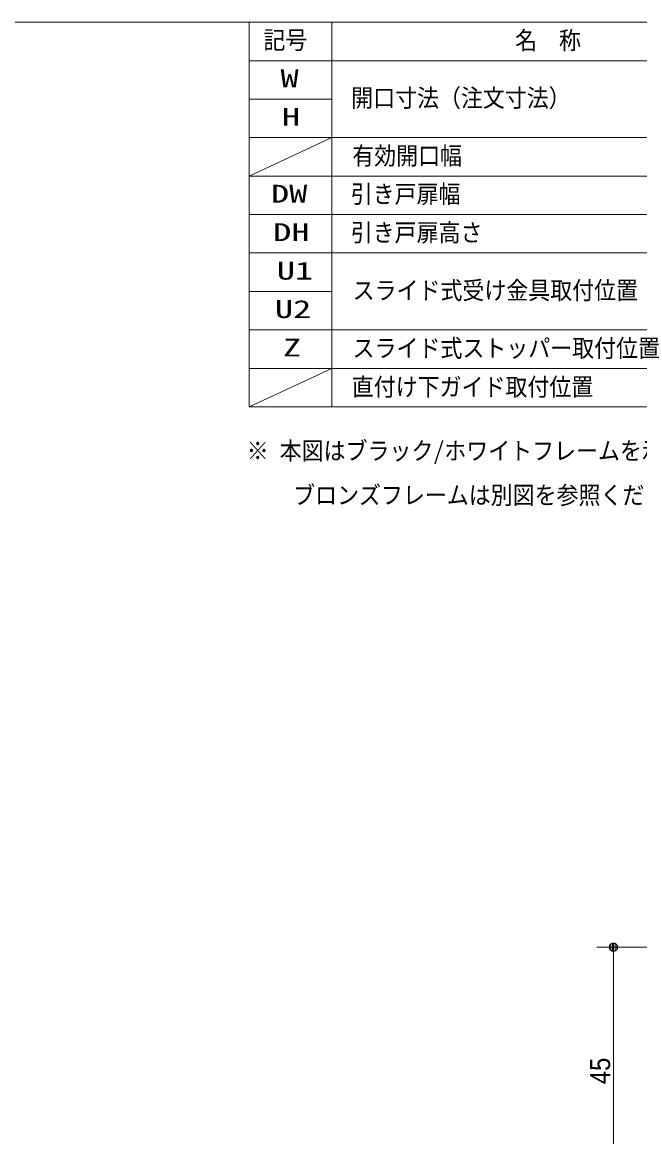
# Model space of a CAD drawing. Units: millimetres, scale not verified. Extents: x -6062 to 6062, y -3045 to 3045.
# Drawn here: x -501 to 623, y 741 to 2770 of the extents above; entities that cross this region are included whole.
import ezdxf
from ezdxf.enums import TextEntityAlignment as Align

# ---------------------------------------------------------------- set-up
doc = ezdxf.new("R2010")
doc.units = ezdxf.units.MM
doc.header["$LTSCALE"] = 20
for name, color, linetype, lineweight in [('0-0_1図面枠', 7, 'Continuous', 9), ('0-3_2寸法-1', 7, 'Continuous', 9), ('0-4_0', 7, 'Continuous', 9)]:
    doc.layers.add(name, color=color, linetype=linetype, lineweight=lineweight)
doc.styles.add('ＭＳ ゴシック', font='')
doc.styles.add('ＭＳ Ｐゴシック', font='')
doc.styles.get('ＭＳ ゴシック').set_extended_font_data('MS Gothic')
doc.styles.get('ＭＳ Ｐゴシック').set_extended_font_data('MS PGothic')

# ---------------------------------------------------------------- blocks, each defined once
blk = doc.blocks.new('_Dot')
at = {"layer": '0-4_0'}
for p, q in [((-10, 0), (-20, 0)), ((9.78, 2), (-9.78, 2)), ((7.99, 6), (-7.99, 6)), ((9.16, -3.98), (-9.16, -3.98)), ((6, -7.98), (-6, -7.98))]:
    blk.add_line(p, q, dxfattribs=at)
for points in [[(10, 0), (9.92, 1.25), (9.69, 2.49), (9.3, 3.68), (8.76, 4.82), (8.09, 5.88), (7.29, 6.85), (6.37, 7.71), (5.36, 8.44), (4.26, 9.05), (3.09, 9.51), (1.87, 9.82), (0.63, 9.98), (-0.63, 9.98), (-1.87, 9.82), (-3.09, 9.51), (-4.26, 9.05), (-5.36, 8.44), (-6.37, 7.71), (-7.29, 6.85), (-8.09, 5.88), (-8.76, 4.82), (-9.3, 3.68), (-9.69, 2.49), (-9.92, 1.25), (-10, 0), (0, 0)], [(-10, 0), (-9.92, -1.25), (-9.69, -2.49), (-9.3, -3.68), (-8.76, -4.82), (-8.09, -5.88), (-7.29, -6.85), (-6.37, -7.71), (-5.36, -8.44), (-4.26, -9.05), (-3.09, -9.51), (-1.87, -9.82), (-0.63, -9.98), (0.63, -9.98), (1.87, -9.82), (3.09, -9.51), (4.26, -9.05), (5.36, -8.44), (6.37, -7.71), (7.29, -6.85), (8.09, -5.88), (8.76, -4.82), (9.3, -3.68), (9.69, -2.49), (9.92, -1.25), (10, 0), (0, 0)]]:
    blk.add_lwpolyline(points, close=True, dxfattribs=at)
blk = doc.blocks.new('グループ-46')
at = {"layer": '0-0_1図面枠'}
blk.add_lwpolyline([(-80000, 55400), (80000, 55400), (80000, -55400), (-80000, -55400)], close=True, dxfattribs=at)
blk = doc.blocks.new('図面枠')
at = {"layer": '0-0_1図面枠'}
blk.add_blockref('グループ-46', (0, 0), dxfattribs=at)

msp = doc.modelspace()

# ---------------------------------------------------------------- linework, layer by layer
at = {"layer": '0-0_1図面枠'}
for p, q in [((62.5, 2770), (62.5, 2070)), ((2212.5, 2700), (-87.5, 2700)), ((62.5, 2630), (-87.5, 2630)), ((2212.5, 2560), (-87.5, 2560)), ((62.5, 2560), (-87.5, 2490)), ((2212.5, 2490), (-87.5, 2490)), ((2212.5, 2420), (-87.5, 2420)), ((2212.5, 2420), (-87.5, 2420)), ((2212.5, 2350), (-87.5, 2350)), ((62.5, 2280), (-87.5, 2280)), ((2212.5, 2210), (-87.5, 2210)), ((62.5, 2140), (-87.5, 2070)), ((2212.5, 2140), (-87.5, 2140))]:
    msp.add_line(p, q, dxfattribs=at)
msp.add_lwpolyline([(-87.5, 2770), (2212.5, 2770), (2212.5, 2070), (-87.5, 2070)], close=True, dxfattribs=at)
at = {"layer": '0-3_2寸法-1'}
for p, q in [((645.33, 1086.25), (545.33, 1086.25)), ((575.33, 651.25), (575.33, 1071.24))]:
    msp.add_line(p, q, dxfattribs=at)

# ---------------------------------------------------------------- block references
at = {"layer": '0-0_1図面枠', "xscale": 0.05, "yscale": 0.05}
msp.add_blockref('図面枠', (-1787.5, 0), dxfattribs=at)
at = {"layer": '0-3_2寸法-1', "xscale": 0.7503418, "yscale": 0.7503418, "rotation": 90}
msp.add_blockref('_Dot', (575.33, 1086.25), dxfattribs=at)

# ---------------------------------------------------------------- texts
at = {"layer": '0-0_1図面枠', "style": 'ＭＳ ゴシック'}
for s, width, p in [('記号', 0.9, (-61.77, 2711.64)), ('名\u3000称', 0.9, (396.3, 2711.07)), ('W', 1.5, (-30.75, 2641.83)), ('開口寸法（注文寸法）', 0.9, (97.9, 2606.25)), ('H', 1.5, (-28.25, 2571.83)), ('有効開口幅', 0.9, (99.79, 2500.98)), ('引き戸扉幅', 0.9, (97.12, 2431.35)), ('DW', 1.5, (-48.15, 2431.83)), ('DH', 1.5, (-44.11, 2361.83)), ('引き戸扉高さ', 0.9, (97.12, 2361.17)), ('U1', 1.5, (-37.65, 2291.74)), ('スライド式受け金具取付位置', 0.9, (100.57, 2255.97)), ('U2', 1.5, (-41.02, 2221.83)), ('Z', 1.5, (-26.23, 2151.83)), ('スライド式ストッパー取付位置', 0.9, (100.57, 2150.78)), ('直付け下ガイド取付位置', 0.9, (99.05, 2080.2)), ('※ 本図はブラック/ホワイトフレームを示します。', 0.9, (-92.1, 1963.88)), ('\u3000  ブロンズフレームは別図を参照ください。', 0.9, (-87.5, 1883.14))]:
    msp.add_text(s, height=32.55, dxfattribs=dict(at, width=width)).set_placement(p, align=Align.BOTTOM_LEFT)
at = {"layer": '0-3_2寸法-1', "style": 'ＭＳ Ｐゴシック', "width": 0.9}
msp.add_text('45', height=36.66, rotation=90, dxfattribs=at).set_placement((580.38, 837.04), align=Align.BOTTOM_LEFT)

doc.saveas('drawing.dxf')
